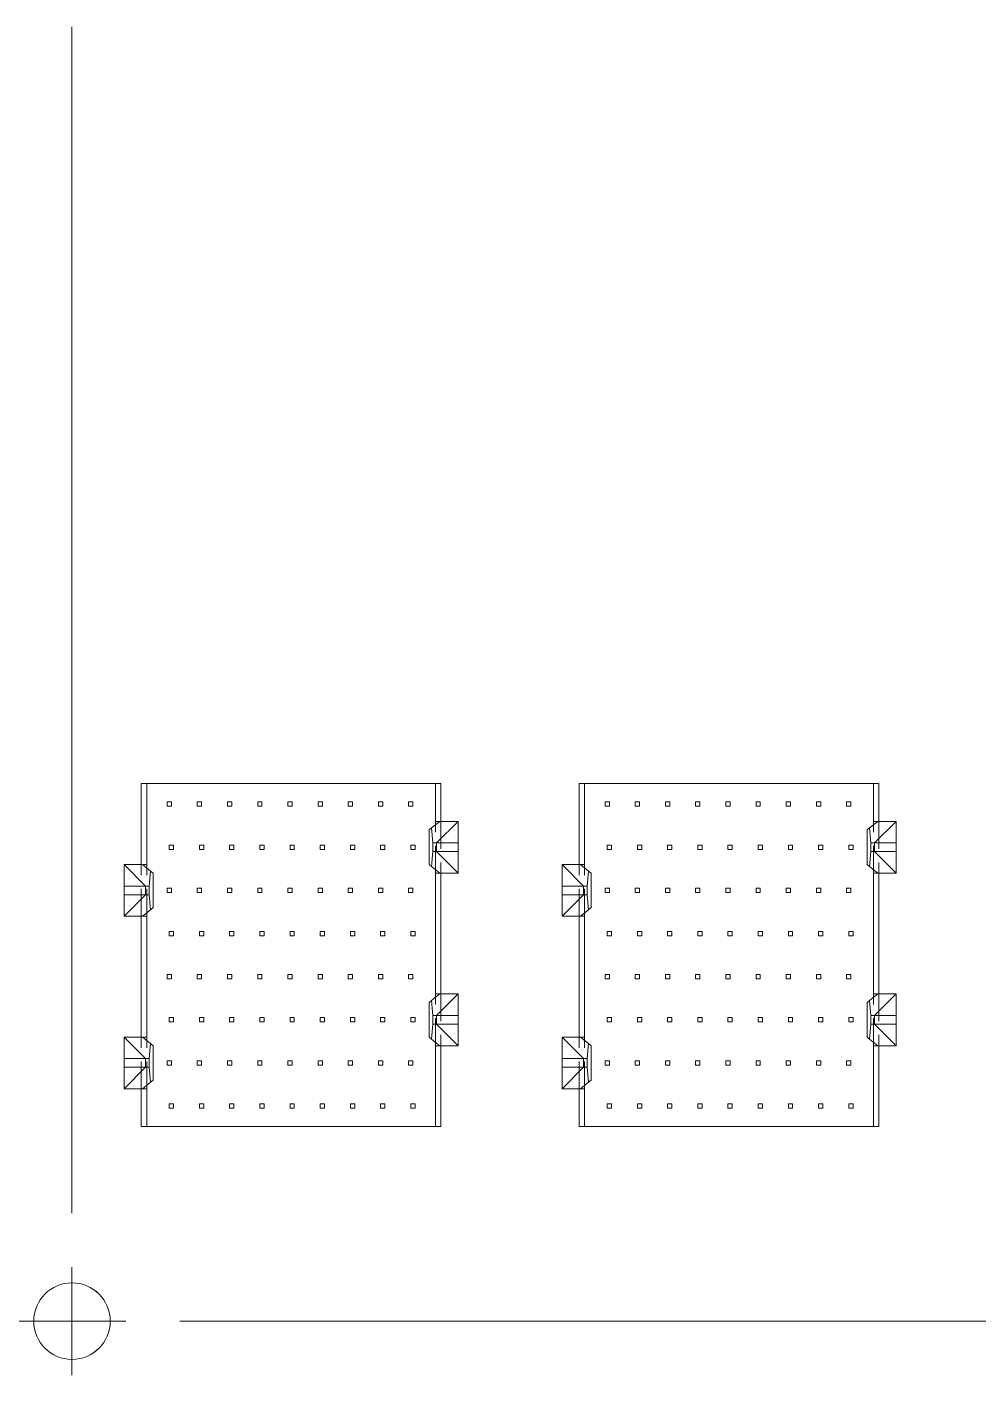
# Model space of a CAD drawing. Header units: millimetres. Extents: x -17 to 589, y 5 to 415.
# Drawn here: x 290.5 to 334.6, y 226.9 to 289.4 of the extents above; entities that cross this region are included whole.
import ezdxf

# ---------------------------------------------------------------- set-up
doc = ezdxf.new("R2010")
doc.units = ezdxf.units.MM
doc.linetypes.add('HIDDEN', pattern=[1.905, 1.27, -0.635])

# ---------------------------------------------------------------- blocks, each defined once
blk = doc.blocks.new('SW_CENTERMARKSYMBOL_1')
at = {"color": 0, "linetype": 'Continuous', "lineweight": 0}
for p, q in [((104.77, 125), (104.77, 70)), ((104.77, 65), (104.77, 67.5)), ((104.77, 65), (102.27, 65)), ((104.77, 65), (104.77, 62.5)), ((104.77, 65), (107.27, 65)), ((204.54, 65), (109.77, 65))]:
    blk.add_line(p, q, dxfattribs=at)
blk = doc.blocks.new('d')
at = {"color": 5, "lineweight": 15}
blk.add_circle((901.689, 183.982), 1.775, dxfattribs=at)
at = {"color": 5, "lineweight": 0}
blk.add_blockref('SW_CENTERMARKSYMBOL_1', (796.919, 118.982), dxfattribs=at)

msp = doc.modelspace()

# ---------------------------------------------------------------- linework, layer by layer
at = {"color": 7, "linetype": 'Continuous', "lineweight": 15}
for p, q in [((295.7619, 254.3639), (295.7619, 250.6139)), ((296.0119, 254.3639), (295.7619, 254.3639)), ((296.0119, 254.3639), (296.0119, 250.6139)), ((309.4119, 254.3639), (296.0119, 254.3639)), ((309.4119, 252.6139), (309.4119, 254.3639)), ((309.6619, 254.3639), (309.4119, 254.3639)), ((309.6619, 254.3639), (309.6619, 252.6139)), ((316.0819, 254.3639), (316.0819, 250.6139)), ((316.3319, 254.3639), (316.0819, 254.3639)), ((316.3319, 254.3639), (316.3319, 250.6139)), ((329.7319, 254.3639), (316.3319, 254.3639)), ((329.7319, 252.6139), (329.7319, 254.3639)), ((329.9819, 254.3639), (329.7319, 254.3639)), ((329.9819, 254.3639), (329.9819, 252.6139)), ((309.6119, 252.6139), (309.2311, 252.3092)), ((309.4119, 252.6139), (309.6119, 252.6139)), ((310.4619, 252.6139), (309.4619, 251.6139)), ((309.6119, 252.6139), (310.4619, 252.6139)), ((310.4619, 252.6139), (310.4619, 251.6139)), ((329.9319, 252.6139), (329.5511, 252.3092)), ((329.7319, 252.6139), (329.9319, 252.6139)), ((330.7819, 252.6139), (329.7819, 251.6139)), ((329.9319, 252.6139), (330.7819, 252.6139)), ((330.7819, 252.6139), (330.7819, 251.6139)), ((309.1119, 252.2139), (309.2311, 252.3092)), ((309.1119, 250.6139), (309.1119, 252.2139)), ((309.2311, 252.3092), (309.2919, 251.6139)), ((329.4319, 252.2139), (329.5511, 252.3092)), ((329.4319, 250.6139), (329.4319, 252.2139)), ((329.5511, 252.3092), (329.6119, 251.6139)), ((309.2919, 251.6139), (309.2919, 251.2139)), ((309.4619, 251.6139), (309.2919, 251.6139)), ((309.4619, 251.2139), (309.4619, 251.6139)), ((310.4619, 251.6139), (309.4619, 251.6139)), ((310.4619, 251.6139), (310.4619, 251.2139)), ((329.6119, 251.6139), (329.6119, 251.2139)), ((329.7819, 251.6139), (329.6119, 251.6139)), ((329.7819, 251.2139), (329.7819, 251.6139)), ((330.7819, 251.6139), (329.7819, 251.6139)), ((330.7819, 251.6139), (330.7819, 251.2139)), ((309.2919, 251.2139), (309.2311, 250.5186)), ((309.2919, 251.2139), (309.4619, 251.2139)), ((309.4619, 251.2139), (310.4619, 250.2139)), ((309.4619, 251.2139), (310.4619, 251.2139)), ((310.4619, 251.2139), (310.4619, 250.2139)), ((329.6119, 251.2139), (329.5511, 250.5186)), ((329.6119, 251.2139), (329.7819, 251.2139)), ((329.7819, 251.2139), (330.7819, 250.2139)), ((329.7819, 251.2139), (330.7819, 251.2139)), ((330.7819, 251.2139), (330.7819, 250.2139)), ((294.9619, 250.6139), (295.8119, 250.6139)), ((295.9619, 249.6139), (294.9619, 250.6139)), ((294.9619, 249.6139), (294.9619, 250.6139)), ((296.1928, 250.3092), (295.8119, 250.6139)), ((295.8119, 250.6139), (296.0119, 250.6139)), ((296.1319, 249.6139), (296.1928, 250.3092)), ((296.1928, 250.3092), (296.3119, 250.2139)), ((296.3119, 250.2139), (296.3119, 248.6139)), ((309.2311, 250.5186), (309.1119, 250.6139)), ((309.2311, 250.5186), (309.6119, 250.2139)), ((309.4119, 244.6139), (309.4119, 250.2139)), ((309.6119, 250.2139), (309.4119, 250.2139)), ((310.4619, 250.2139), (309.6119, 250.2139)), ((309.6619, 250.2139), (309.6619, 244.6139)), ((316.2819, 249.6139), (315.2819, 250.6139)), ((315.2819, 249.6139), (315.2819, 250.6139)), ((315.2819, 250.6139), (316.1319, 250.6139)), ((316.5128, 250.3092), (316.1319, 250.6139)), ((316.1319, 250.6139), (316.3319, 250.6139)), ((316.4519, 249.6139), (316.5128, 250.3092)), ((316.5128, 250.3092), (316.6319, 250.2139)), ((316.6319, 250.2139), (316.6319, 248.6139)), ((329.5511, 250.5186), (329.4319, 250.6139)), ((329.5511, 250.5186), (329.9319, 250.2139)), ((329.7319, 244.6139), (329.7319, 250.2139)), ((329.9319, 250.2139), (329.7319, 250.2139)), ((330.7819, 250.2139), (329.9319, 250.2139)), ((329.9819, 250.2139), (329.9819, 244.6139)), ((294.9619, 249.2139), (294.9619, 249.6139)), ((295.9619, 249.6139), (294.9619, 249.6139)), ((296.1319, 249.6139), (295.9619, 249.6139)), ((295.9619, 249.6139), (295.9619, 249.2139)), ((296.1319, 249.2139), (296.1319, 249.6139)), ((315.2819, 249.2139), (315.2819, 249.6139)), ((316.2819, 249.6139), (315.2819, 249.6139)), ((316.2819, 249.6139), (316.2819, 249.2139)), ((316.4519, 249.6139), (316.2819, 249.6139)), ((316.4519, 249.2139), (316.4519, 249.6139)), ((294.9619, 248.2139), (295.9619, 249.2139)), ((294.9619, 249.2139), (295.9619, 249.2139)), ((294.9619, 248.2139), (294.9619, 249.2139)), ((295.9619, 249.2139), (296.1319, 249.2139)), ((296.1928, 248.5186), (296.1319, 249.2139)), ((315.2819, 248.2139), (316.2819, 249.2139)), ((315.2819, 249.2139), (316.2819, 249.2139)), ((315.2819, 248.2139), (315.2819, 249.2139)), ((316.2819, 249.2139), (316.4519, 249.2139)), ((316.5128, 248.5186), (316.4519, 249.2139)), ((295.8119, 248.2139), (294.9619, 248.2139)), ((295.7619, 242.6139), (295.7619, 248.2139)), ((296.1928, 248.5186), (295.8119, 248.2139)), ((296.0119, 248.2139), (295.8119, 248.2139)), ((296.0119, 248.2139), (296.0119, 242.6139)), ((296.3119, 248.6139), (296.1928, 248.5186)), ((316.1319, 248.2139), (315.2819, 248.2139)), ((316.0819, 242.6139), (316.0819, 248.2139)), ((316.5128, 248.5186), (316.1319, 248.2139)), ((316.3319, 248.2139), (316.1319, 248.2139)), ((316.3319, 248.2139), (316.3319, 242.6139)), ((316.6319, 248.6139), (316.5128, 248.5186)), ((309.6119, 244.6139), (309.2311, 244.3092)), ((309.4119, 244.6139), (309.6119, 244.6139)), ((310.4619, 244.6139), (309.4619, 243.6139)), ((309.6119, 244.6139), (310.4619, 244.6139)), ((310.4619, 244.6139), (310.4619, 243.6139)), ((329.9319, 244.6139), (329.5511, 244.3092)), ((329.7319, 244.6139), (329.9319, 244.6139)), ((330.7819, 244.6139), (329.7819, 243.6139)), ((329.9319, 244.6139), (330.7819, 244.6139)), ((330.7819, 244.6139), (330.7819, 243.6139)), ((309.1119, 244.2139), (309.2311, 244.3092)), ((309.1119, 242.6139), (309.1119, 244.2139)), ((309.2311, 244.3092), (309.2919, 243.6139)), ((329.4319, 244.2139), (329.5511, 244.3092)), ((329.4319, 242.6139), (329.4319, 244.2139)), ((329.5511, 244.3092), (329.6119, 243.6139)), ((309.2919, 243.2139), (309.2311, 242.5186)), ((309.2919, 243.6139), (309.2919, 243.2139)), ((309.4619, 243.6139), (309.2919, 243.6139)), ((309.2919, 243.2139), (309.4619, 243.2139)), ((309.4619, 243.2139), (309.4619, 243.6139)), ((310.4619, 243.6139), (309.4619, 243.6139)), ((309.4619, 243.2139), (310.4619, 243.2139)), ((309.4619, 243.2139), (310.4619, 242.2139)), ((310.4619, 243.6139), (310.4619, 243.2139)), ((310.4619, 243.2139), (310.4619, 242.2139)), ((329.6119, 243.2139), (329.5511, 242.5186)), ((329.6119, 243.6139), (329.6119, 243.2139)), ((329.7819, 243.6139), (329.6119, 243.6139)), ((329.6119, 243.2139), (329.7819, 243.2139)), ((329.7819, 243.2139), (329.7819, 243.6139)), ((330.7819, 243.6139), (329.7819, 243.6139)), ((329.7819, 243.2139), (330.7819, 243.2139)), ((329.7819, 243.2139), (330.7819, 242.2139)), ((330.7819, 243.6139), (330.7819, 243.2139)), ((330.7819, 243.2139), (330.7819, 242.2139)), ((295.9619, 241.6139), (294.9619, 242.6139)), ((294.9619, 241.6139), (294.9619, 242.6139)), ((294.9619, 242.6139), (295.8119, 242.6139)), ((295.8119, 242.6139), (296.1928, 242.3092)), ((295.8119, 242.6139), (296.0119, 242.6139)), ((309.2311, 242.5186), (309.1119, 242.6139)), ((309.6119, 242.2139), (309.2311, 242.5186)), ((315.2819, 242.6139), (316.1319, 242.6139)), ((316.2819, 241.6139), (315.2819, 242.6139)), ((315.2819, 241.6139), (315.2819, 242.6139)), ((316.1319, 242.6139), (316.5128, 242.3092)), ((316.1319, 242.6139), (316.3319, 242.6139)), ((329.5511, 242.5186), (329.4319, 242.6139)), ((329.9319, 242.2139), (329.5511, 242.5186)), ((296.1319, 241.6139), (296.1928, 242.3092)), ((296.1928, 242.3092), (296.3119, 242.2139)), ((296.3119, 242.2139), (296.3119, 240.6139)), ((309.4119, 238.4639), (309.4119, 242.2139)), ((309.6119, 242.2139), (309.4119, 242.2139)), ((310.4619, 242.2139), (309.6119, 242.2139)), ((309.6619, 242.2139), (309.6619, 238.4639)), ((316.4519, 241.6139), (316.5128, 242.3092)), ((316.5128, 242.3092), (316.6319, 242.2139)), ((316.6319, 242.2139), (316.6319, 240.6139)), ((329.7319, 238.4639), (329.7319, 242.2139)), ((329.9319, 242.2139), (329.7319, 242.2139)), ((330.7819, 242.2139), (329.9319, 242.2139)), ((329.9819, 242.2139), (329.9819, 238.4639)), ((294.9619, 241.2139), (294.9619, 241.6139)), ((295.9619, 241.6139), (294.9619, 241.6139)), ((296.1319, 241.6139), (295.9619, 241.6139)), ((295.9619, 241.6139), (295.9619, 241.2139)), ((296.1319, 241.2139), (296.1319, 241.6139)), ((315.2819, 241.2139), (315.2819, 241.6139)), ((316.2819, 241.6139), (315.2819, 241.6139)), ((316.4519, 241.6139), (316.2819, 241.6139)), ((316.2819, 241.6139), (316.2819, 241.2139)), ((316.4519, 241.2139), (316.4519, 241.6139)), ((294.9619, 240.2139), (295.9619, 241.2139)), ((294.9619, 240.2139), (294.9619, 241.2139)), ((294.9619, 241.2139), (295.9619, 241.2139)), ((295.9619, 241.2139), (296.1319, 241.2139)), ((296.1928, 240.5186), (296.1319, 241.2139)), ((315.2819, 240.2139), (316.2819, 241.2139)), ((315.2819, 240.2139), (315.2819, 241.2139)), ((315.2819, 241.2139), (316.2819, 241.2139)), ((316.2819, 241.2139), (316.4519, 241.2139)), ((316.5128, 240.5186), (316.4519, 241.2139)), ((295.8119, 240.2139), (294.9619, 240.2139)), ((295.7619, 238.4639), (295.7619, 240.2139)), ((295.8119, 240.2139), (296.1928, 240.5186)), ((296.0119, 240.2139), (295.8119, 240.2139)), ((296.0119, 240.2139), (296.0119, 238.4639)), ((296.3119, 240.6139), (296.1928, 240.5186)), ((316.1319, 240.2139), (315.2819, 240.2139)), ((316.0819, 238.4639), (316.0819, 240.2139)), ((316.1319, 240.2139), (316.5128, 240.5186)), ((316.3319, 240.2139), (316.1319, 240.2139)), ((316.3319, 240.2139), (316.3319, 238.4639)), ((316.6319, 240.6139), (316.5128, 240.5186)), ((295.7619, 238.4639), (296.0119, 238.4639)), ((296.0119, 238.4639), (309.4119, 238.4639)), ((309.6619, 238.4639), (309.4119, 238.4639)), ((316.0819, 238.4639), (316.3319, 238.4639)), ((316.3319, 238.4639), (329.7319, 238.4639)), ((329.9819, 238.4639), (329.7319, 238.4639))]:
    msp.add_line(p, q, dxfattribs=at)
at = {"color": 7, "linetype": 'HIDDEN', "lineweight": 0}
for p, q in [((296.9619, 253.5139), (296.9619, 253.3139)), ((296.9619, 253.5139), (297.1619, 253.5139)), ((297.1619, 253.3139), (296.9619, 253.3139)), ((297.1619, 253.5139), (297.1619, 253.3139)), ((298.3619, 253.5139), (298.5619, 253.5139)), ((298.3619, 253.5139), (298.3619, 253.3139)), ((298.5619, 253.3139), (298.3619, 253.3139)), ((298.5619, 253.5139), (298.5619, 253.3139)), ((299.7619, 253.5139), (299.9619, 253.5139)), ((299.7619, 253.5139), (299.7619, 253.3139)), ((299.9619, 253.3139), (299.7619, 253.3139)), ((299.9619, 253.5139), (299.9619, 253.3139)), ((301.1619, 253.5139), (301.3619, 253.5139)), ((301.1619, 253.5139), (301.1619, 253.3139)), ((301.3619, 253.3139), (301.1619, 253.3139)), ((301.3619, 253.5139), (301.3619, 253.3139)), ((302.5619, 253.5139), (302.7619, 253.5139)), ((302.5619, 253.5139), (302.5619, 253.3139)), ((302.7619, 253.3139), (302.5619, 253.3139)), ((302.7619, 253.5139), (302.7619, 253.3139)), ((303.9619, 253.5139), (303.9619, 253.3139)), ((303.9619, 253.5139), (304.1619, 253.5139)), ((304.1619, 253.3139), (303.9619, 253.3139)), ((304.1619, 253.5139), (304.1619, 253.3139)), ((305.3619, 253.5139), (305.5619, 253.5139)), ((305.3619, 253.5139), (305.3619, 253.3139)), ((305.5619, 253.3139), (305.3619, 253.3139)), ((305.5619, 253.5139), (305.5619, 253.3139)), ((306.7619, 253.5139), (306.9619, 253.5139)), ((306.7619, 253.5139), (306.7619, 253.3139)), ((306.9619, 253.3139), (306.7619, 253.3139)), ((306.9619, 253.5139), (306.9619, 253.3139)), ((308.1619, 253.5139), (308.3619, 253.5139)), ((308.1619, 253.5139), (308.1619, 253.3139)), ((308.3619, 253.3139), (308.1619, 253.3139)), ((308.3619, 253.5139), (308.3619, 253.3139)), ((317.2819, 253.5139), (317.4819, 253.5139)), ((317.2819, 253.5139), (317.2819, 253.3139)), ((317.4819, 253.3139), (317.2819, 253.3139)), ((317.4819, 253.5139), (317.4819, 253.3139)), ((318.6819, 253.5139), (318.6819, 253.3139)), ((318.6819, 253.5139), (318.8819, 253.5139)), ((318.8819, 253.3139), (318.6819, 253.3139)), ((318.8819, 253.5139), (318.8819, 253.3139)), ((320.0819, 253.5139), (320.0819, 253.3139)), ((320.0819, 253.5139), (320.2819, 253.5139)), ((320.2819, 253.3139), (320.0819, 253.3139)), ((320.2819, 253.5139), (320.2819, 253.3139)), ((321.4819, 253.5139), (321.4819, 253.3139)), ((321.4819, 253.5139), (321.6819, 253.5139)), ((321.6819, 253.3139), (321.4819, 253.3139)), ((321.6819, 253.5139), (321.6819, 253.3139)), ((322.8819, 253.5139), (322.8819, 253.3139)), ((322.8819, 253.5139), (323.0819, 253.5139)), ((323.0819, 253.3139), (322.8819, 253.3139)), ((323.0819, 253.5139), (323.0819, 253.3139)), ((324.2819, 253.5139), (324.2819, 253.3139)), ((324.2819, 253.5139), (324.4819, 253.5139)), ((324.4819, 253.3139), (324.2819, 253.3139)), ((324.4819, 253.5139), (324.4819, 253.3139)), ((325.6819, 253.5139), (325.6819, 253.3139)), ((325.6819, 253.5139), (325.8819, 253.5139)), ((325.8819, 253.3139), (325.6819, 253.3139)), ((325.8819, 253.5139), (325.8819, 253.3139)), ((327.0819, 253.5139), (327.0819, 253.3139)), ((327.0819, 253.5139), (327.2819, 253.5139)), ((327.2819, 253.3139), (327.0819, 253.3139)), ((327.2819, 253.5139), (327.2819, 253.3139)), ((328.4819, 253.5139), (328.4819, 253.3139)), ((328.4819, 253.5139), (328.6819, 253.5139)), ((328.6819, 253.3139), (328.4819, 253.3139)), ((328.6819, 253.5139), (328.6819, 253.3139)), ((309.4119, 250.2139), (309.4119, 252.6139)), ((309.6619, 252.6139), (309.6619, 250.2139)), ((329.7319, 250.2139), (329.7319, 252.6139)), ((329.9819, 252.6139), (329.9819, 250.2139)), ((297.0619, 251.3139), (297.0619, 251.5139)), ((297.0619, 251.5139), (297.2619, 251.5139)), ((297.0619, 251.3139), (297.2619, 251.3139)), ((297.2619, 251.5139), (297.2619, 251.3139)), ((298.4619, 251.5139), (298.6619, 251.5139)), ((298.4619, 251.3139), (298.4619, 251.5139)), ((298.4619, 251.3139), (298.6619, 251.3139)), ((298.6619, 251.5139), (298.6619, 251.3139)), ((299.8619, 251.5139), (300.0619, 251.5139)), ((299.8619, 251.3139), (299.8619, 251.5139)), ((299.8619, 251.3139), (300.0619, 251.3139)), ((300.0619, 251.5139), (300.0619, 251.3139)), ((301.2619, 251.3139), (301.2619, 251.5139)), ((301.2619, 251.5139), (301.4619, 251.5139)), ((301.2619, 251.3139), (301.4619, 251.3139)), ((301.4619, 251.5139), (301.4619, 251.3139)), ((302.6619, 251.5139), (302.8619, 251.5139)), ((302.6619, 251.3139), (302.6619, 251.5139)), ((302.6619, 251.3139), (302.8619, 251.3139)), ((302.8619, 251.5139), (302.8619, 251.3139)), ((304.0619, 251.3139), (304.0619, 251.5139)), ((304.0619, 251.5139), (304.2619, 251.5139)), ((304.0619, 251.3139), (304.2619, 251.3139)), ((304.2619, 251.5139), (304.2619, 251.3139)), ((305.4619, 251.5139), (305.6619, 251.5139)), ((305.4619, 251.3139), (305.4619, 251.5139)), ((305.4619, 251.3139), (305.6619, 251.3139)), ((305.6619, 251.5139), (305.6619, 251.3139)), ((306.8619, 251.3139), (306.8619, 251.5139)), ((306.8619, 251.5139), (307.0619, 251.5139)), ((306.8619, 251.3139), (307.0619, 251.3139)), ((307.0619, 251.5139), (307.0619, 251.3139)), ((308.2619, 251.3139), (308.2619, 251.5139)), ((308.2619, 251.5139), (308.4619, 251.5139)), ((308.2619, 251.3139), (308.4619, 251.3139)), ((308.4619, 251.5139), (308.4619, 251.3139)), ((317.3819, 251.3139), (317.3819, 251.5139)), ((317.3819, 251.5139), (317.5819, 251.5139)), ((317.3819, 251.3139), (317.5819, 251.3139)), ((317.5819, 251.5139), (317.5819, 251.3139)), ((318.7819, 251.5139), (318.9819, 251.5139)), ((318.7819, 251.3139), (318.7819, 251.5139)), ((318.7819, 251.3139), (318.9819, 251.3139)), ((318.9819, 251.5139), (318.9819, 251.3139)), ((320.1819, 251.5139), (320.3819, 251.5139)), ((320.1819, 251.3139), (320.1819, 251.5139)), ((320.1819, 251.3139), (320.3819, 251.3139)), ((320.3819, 251.5139), (320.3819, 251.3139)), ((321.5819, 251.3139), (321.5819, 251.5139)), ((321.5819, 251.5139), (321.7819, 251.5139)), ((321.5819, 251.3139), (321.7819, 251.3139)), ((321.7819, 251.5139), (321.7819, 251.3139)), ((322.9819, 251.5139), (323.1819, 251.5139)), ((322.9819, 251.3139), (322.9819, 251.5139)), ((322.9819, 251.3139), (323.1819, 251.3139)), ((323.1819, 251.5139), (323.1819, 251.3139)), ((324.3819, 251.5139), (324.5819, 251.5139)), ((324.3819, 251.3139), (324.3819, 251.5139)), ((324.3819, 251.3139), (324.5819, 251.3139)), ((324.5819, 251.5139), (324.5819, 251.3139)), ((325.7819, 251.5139), (325.9819, 251.5139)), ((325.7819, 251.3139), (325.7819, 251.5139)), ((325.7819, 251.3139), (325.9819, 251.3139)), ((325.9819, 251.5139), (325.9819, 251.3139)), ((327.1819, 251.3139), (327.1819, 251.5139)), ((327.1819, 251.5139), (327.3819, 251.5139)), ((327.1819, 251.3139), (327.3819, 251.3139)), ((327.3819, 251.5139), (327.3819, 251.3139)), ((328.5819, 251.3139), (328.5819, 251.5139)), ((328.5819, 251.5139), (328.7819, 251.5139)), ((328.5819, 251.3139), (328.7819, 251.3139)), ((328.7819, 251.5139), (328.7819, 251.3139)), ((295.7619, 248.2139), (295.7619, 250.6139)), ((296.0119, 248.2139), (296.0119, 250.6139)), ((316.0819, 248.2139), (316.0819, 250.6139)), ((316.3319, 248.2139), (316.3319, 250.6139)), ((296.9619, 249.5139), (296.9619, 249.3139)), ((296.9619, 249.5139), (297.1619, 249.5139)), ((297.1619, 249.5139), (297.1619, 249.3139)), ((298.3619, 249.5139), (298.5619, 249.5139)), ((298.3619, 249.5139), (298.3619, 249.3139)), ((298.5619, 249.5139), (298.5619, 249.3139)), ((299.7619, 249.5139), (299.7619, 249.3139)), ((299.7619, 249.5139), (299.9619, 249.5139)), ((299.9619, 249.5139), (299.9619, 249.3139)), ((301.1619, 249.5139), (301.3619, 249.5139)), ((301.1619, 249.5139), (301.1619, 249.3139)), ((301.3619, 249.5139), (301.3619, 249.3139)), ((302.5619, 249.5139), (302.7619, 249.5139)), ((302.5619, 249.5139), (302.5619, 249.3139)), ((302.7619, 249.5139), (302.7619, 249.3139)), ((303.9619, 249.5139), (304.1619, 249.5139)), ((303.9619, 249.5139), (303.9619, 249.3139)), ((304.1619, 249.5139), (304.1619, 249.3139)), ((305.3619, 249.5139), (305.5619, 249.5139)), ((305.3619, 249.5139), (305.3619, 249.3139)), ((305.5619, 249.5139), (305.5619, 249.3139)), ((306.7619, 249.5139), (306.9619, 249.5139)), ((306.7619, 249.5139), (306.7619, 249.3139)), ((306.9619, 249.5139), (306.9619, 249.3139)), ((308.1619, 249.5139), (308.3619, 249.5139)), ((308.1619, 249.5139), (308.1619, 249.3139)), ((308.3619, 249.5139), (308.3619, 249.3139)), ((317.2819, 249.5139), (317.2819, 249.3139)), ((317.2819, 249.5139), (317.4819, 249.5139)), ((317.4819, 249.5139), (317.4819, 249.3139)), ((318.6819, 249.5139), (318.8819, 249.5139)), ((318.6819, 249.5139), (318.6819, 249.3139)), ((318.8819, 249.5139), (318.8819, 249.3139)), ((320.0819, 249.5139), (320.0819, 249.3139)), ((320.0819, 249.5139), (320.2819, 249.5139)), ((320.2819, 249.5139), (320.2819, 249.3139)), ((321.4819, 249.5139), (321.4819, 249.3139)), ((321.4819, 249.5139), (321.6819, 249.5139)), ((321.6819, 249.5139), (321.6819, 249.3139)), ((322.8819, 249.5139), (322.8819, 249.3139)), ((322.8819, 249.5139), (323.0819, 249.5139)), ((323.0819, 249.5139), (323.0819, 249.3139)), ((324.2819, 249.5139), (324.2819, 249.3139)), ((324.2819, 249.5139), (324.4819, 249.5139)), ((324.4819, 249.5139), (324.4819, 249.3139)), ((325.6819, 249.5139), (325.8819, 249.5139)), ((325.6819, 249.5139), (325.6819, 249.3139)), ((325.8819, 249.5139), (325.8819, 249.3139)), ((327.0819, 249.5139), (327.0819, 249.3139)), ((327.0819, 249.5139), (327.2819, 249.5139)), ((327.2819, 249.5139), (327.2819, 249.3139)), ((328.4819, 249.5139), (328.6819, 249.5139)), ((328.4819, 249.5139), (328.4819, 249.3139)), ((328.6819, 249.5139), (328.6819, 249.3139)), ((297.1619, 249.3139), (296.9619, 249.3139)), ((298.5619, 249.3139), (298.3619, 249.3139)), ((299.9619, 249.3139), (299.7619, 249.3139)), ((301.3619, 249.3139), (301.1619, 249.3139)), ((302.7619, 249.3139), (302.5619, 249.3139)), ((304.1619, 249.3139), (303.9619, 249.3139)), ((305.5619, 249.3139), (305.3619, 249.3139)), ((306.9619, 249.3139), (306.7619, 249.3139)), ((308.3619, 249.3139), (308.1619, 249.3139)), ((317.4819, 249.3139), (317.2819, 249.3139)), ((318.8819, 249.3139), (318.6819, 249.3139)), ((320.2819, 249.3139), (320.0819, 249.3139)), ((321.6819, 249.3139), (321.4819, 249.3139)), ((323.0819, 249.3139), (322.8819, 249.3139)), ((324.4819, 249.3139), (324.2819, 249.3139)), ((325.8819, 249.3139), (325.6819, 249.3139)), ((327.2819, 249.3139), (327.0819, 249.3139)), ((328.6819, 249.3139), (328.4819, 249.3139)), ((297.0619, 247.5139), (297.2619, 247.5139)), ((297.0619, 247.3139), (297.0619, 247.5139)), ((297.2619, 247.5139), (297.2619, 247.3139)), ((298.4619, 247.5139), (298.6619, 247.5139)), ((298.4619, 247.3139), (298.4619, 247.5139)), ((298.6619, 247.5139), (298.6619, 247.3139)), ((299.8619, 247.5139), (300.0619, 247.5139)), ((299.8619, 247.3139), (299.8619, 247.5139)), ((300.0619, 247.5139), (300.0619, 247.3139)), ((301.2619, 247.3139), (301.2619, 247.5139)), ((301.2619, 247.5139), (301.4619, 247.5139)), ((301.4619, 247.5139), (301.4619, 247.3139)), ((302.6619, 247.3139), (302.6619, 247.5139)), ((302.6619, 247.5139), (302.8619, 247.5139)), ((302.8619, 247.5139), (302.8619, 247.3139)), ((304.0619, 247.5139), (304.2619, 247.5139)), ((304.0619, 247.3139), (304.0619, 247.5139)), ((304.2619, 247.5139), (304.2619, 247.3139)), ((305.4619, 247.5139), (305.6619, 247.5139)), ((305.4619, 247.3139), (305.4619, 247.5139)), ((305.6619, 247.5139), (305.6619, 247.3139)), ((306.8619, 247.5139), (307.0619, 247.5139)), ((306.8619, 247.3139), (306.8619, 247.5139)), ((307.0619, 247.5139), (307.0619, 247.3139)), ((308.2619, 247.3139), (308.2619, 247.5139)), ((308.2619, 247.5139), (308.4619, 247.5139)), ((308.4619, 247.5139), (308.4619, 247.3139)), ((317.3819, 247.5139), (317.5819, 247.5139)), ((317.3819, 247.3139), (317.3819, 247.5139)), ((317.5819, 247.5139), (317.5819, 247.3139)), ((318.7819, 247.5139), (318.9819, 247.5139)), ((318.7819, 247.3139), (318.7819, 247.5139)), ((318.9819, 247.5139), (318.9819, 247.3139)), ((320.1819, 247.5139), (320.3819, 247.5139)), ((320.1819, 247.3139), (320.1819, 247.5139)), ((320.3819, 247.5139), (320.3819, 247.3139)), ((321.5819, 247.3139), (321.5819, 247.5139)), ((321.5819, 247.5139), (321.7819, 247.5139)), ((321.7819, 247.5139), (321.7819, 247.3139)), ((322.9819, 247.5139), (323.1819, 247.5139)), ((322.9819, 247.3139), (322.9819, 247.5139)), ((323.1819, 247.5139), (323.1819, 247.3139)), ((324.3819, 247.5139), (324.5819, 247.5139)), ((324.3819, 247.3139), (324.3819, 247.5139)), ((324.5819, 247.5139), (324.5819, 247.3139)), ((325.7819, 247.5139), (325.9819, 247.5139)), ((325.7819, 247.3139), (325.7819, 247.5139)), ((325.9819, 247.5139), (325.9819, 247.3139)), ((327.1819, 247.3139), (327.1819, 247.5139)), ((327.1819, 247.5139), (327.3819, 247.5139)), ((327.3819, 247.5139), (327.3819, 247.3139)), ((328.5819, 247.5139), (328.7819, 247.5139)), ((328.5819, 247.3139), (328.5819, 247.5139)), ((328.7819, 247.5139), (328.7819, 247.3139)), ((297.0619, 247.3139), (297.2619, 247.3139)), ((298.4619, 247.3139), (298.6619, 247.3139)), ((299.8619, 247.3139), (300.0619, 247.3139)), ((301.2619, 247.3139), (301.4619, 247.3139)), ((302.6619, 247.3139), (302.8619, 247.3139)), ((304.0619, 247.3139), (304.2619, 247.3139)), ((305.4619, 247.3139), (305.6619, 247.3139)), ((306.8619, 247.3139), (307.0619, 247.3139)), ((308.2619, 247.3139), (308.4619, 247.3139)), ((317.3819, 247.3139), (317.5819, 247.3139)), ((318.7819, 247.3139), (318.9819, 247.3139)), ((320.1819, 247.3139), (320.3819, 247.3139)), ((321.5819, 247.3139), (321.7819, 247.3139)), ((322.9819, 247.3139), (323.1819, 247.3139)), ((324.3819, 247.3139), (324.5819, 247.3139)), ((325.7819, 247.3139), (325.9819, 247.3139)), ((327.1819, 247.3139), (327.3819, 247.3139)), ((328.5819, 247.3139), (328.7819, 247.3139)), ((296.9619, 245.5139), (297.1619, 245.5139)), ((296.9619, 245.5139), (296.9619, 245.3139)), ((297.1619, 245.3139), (296.9619, 245.3139)), ((297.1619, 245.5139), (297.1619, 245.3139)), ((298.3619, 245.5139), (298.5619, 245.5139)), ((298.3619, 245.5139), (298.3619, 245.3139)), ((298.5619, 245.3139), (298.3619, 245.3139)), ((298.5619, 245.5139), (298.5619, 245.3139)), ((299.7619, 245.5139), (299.9619, 245.5139)), ((299.7619, 245.5139), (299.7619, 245.3139)), ((299.9619, 245.3139), (299.7619, 245.3139)), ((299.9619, 245.5139), (299.9619, 245.3139)), ((301.1619, 245.5139), (301.3619, 245.5139)), ((301.1619, 245.5139), (301.1619, 245.3139)), ((301.3619, 245.3139), (301.1619, 245.3139)), ((301.3619, 245.5139), (301.3619, 245.3139)), ((302.5619, 245.5139), (302.7619, 245.5139)), ((302.5619, 245.5139), (302.5619, 245.3139)), ((302.7619, 245.3139), (302.5619, 245.3139)), ((302.7619, 245.5139), (302.7619, 245.3139)), ((303.9619, 245.5139), (304.1619, 245.5139)), ((303.9619, 245.5139), (303.9619, 245.3139)), ((304.1619, 245.3139), (303.9619, 245.3139)), ((304.1619, 245.5139), (304.1619, 245.3139)), ((305.3619, 245.5139), (305.5619, 245.5139)), ((305.3619, 245.5139), (305.3619, 245.3139)), ((305.5619, 245.3139), (305.3619, 245.3139)), ((305.5619, 245.5139), (305.5619, 245.3139)), ((306.7619, 245.5139), (306.7619, 245.3139)), ((306.7619, 245.5139), (306.9619, 245.5139)), ((306.9619, 245.3139), (306.7619, 245.3139)), ((306.9619, 245.5139), (306.9619, 245.3139)), ((308.1619, 245.5139), (308.1619, 245.3139)), ((308.1619, 245.5139), (308.3619, 245.5139)), ((308.3619, 245.3139), (308.1619, 245.3139)), ((308.3619, 245.5139), (308.3619, 245.3139)), ((317.2819, 245.5139), (317.4819, 245.5139)), ((317.2819, 245.5139), (317.2819, 245.3139)), ((317.4819, 245.3139), (317.2819, 245.3139)), ((317.4819, 245.5139), (317.4819, 245.3139)), ((318.6819, 245.5139), (318.8819, 245.5139)), ((318.6819, 245.5139), (318.6819, 245.3139)), ((318.8819, 245.3139), (318.6819, 245.3139)), ((318.8819, 245.5139), (318.8819, 245.3139)), ((320.0819, 245.5139), (320.2819, 245.5139)), ((320.0819, 245.5139), (320.0819, 245.3139)), ((320.2819, 245.3139), (320.0819, 245.3139)), ((320.2819, 245.5139), (320.2819, 245.3139)), ((321.4819, 245.5139), (321.6819, 245.5139)), ((321.4819, 245.5139), (321.4819, 245.3139)), ((321.6819, 245.3139), (321.4819, 245.3139)), ((321.6819, 245.5139), (321.6819, 245.3139)), ((322.8819, 245.5139), (323.0819, 245.5139)), ((322.8819, 245.5139), (322.8819, 245.3139)), ((323.0819, 245.3139), (322.8819, 245.3139)), ((323.0819, 245.5139), (323.0819, 245.3139)), ((324.2819, 245.5139), (324.4819, 245.5139)), ((324.2819, 245.5139), (324.2819, 245.3139)), ((324.4819, 245.3139), (324.2819, 245.3139)), ((324.4819, 245.5139), (324.4819, 245.3139)), ((325.6819, 245.5139), (325.8819, 245.5139)), ((325.6819, 245.5139), (325.6819, 245.3139)), ((325.8819, 245.3139), (325.6819, 245.3139)), ((325.8819, 245.5139), (325.8819, 245.3139)), ((327.0819, 245.5139), (327.2819, 245.5139)), ((327.0819, 245.5139), (327.0819, 245.3139)), ((327.2819, 245.3139), (327.0819, 245.3139)), ((327.2819, 245.5139), (327.2819, 245.3139)), ((328.4819, 245.5139), (328.6819, 245.5139)), ((328.4819, 245.5139), (328.4819, 245.3139)), ((328.6819, 245.3139), (328.4819, 245.3139)), ((328.6819, 245.5139), (328.6819, 245.3139)), ((309.4119, 242.2139), (309.4119, 244.6139)), ((309.6619, 244.6139), (309.6619, 242.2139)), ((329.7319, 242.2139), (329.7319, 244.6139)), ((329.9819, 244.6139), (329.9819, 242.2139)), ((297.0619, 243.5139), (297.2619, 243.5139)), ((297.0619, 243.3139), (297.0619, 243.5139)), ((297.0619, 243.3139), (297.2619, 243.3139)), ((297.2619, 243.5139), (297.2619, 243.3139)), ((298.4619, 243.5139), (298.6619, 243.5139)), ((298.4619, 243.3139), (298.4619, 243.5139)), ((298.4619, 243.3139), (298.6619, 243.3139)), ((298.6619, 243.5139), (298.6619, 243.3139)), ((299.8619, 243.3139), (299.8619, 243.5139)), ((299.8619, 243.5139), (300.0619, 243.5139)), ((299.8619, 243.3139), (300.0619, 243.3139)), ((300.0619, 243.5139), (300.0619, 243.3139)), ((301.2619, 243.3139), (301.2619, 243.5139)), ((301.2619, 243.5139), (301.4619, 243.5139)), ((301.2619, 243.3139), (301.4619, 243.3139)), ((301.4619, 243.5139), (301.4619, 243.3139)), ((302.6619, 243.5139), (302.8619, 243.5139)), ((302.6619, 243.3139), (302.6619, 243.5139)), ((302.6619, 243.3139), (302.8619, 243.3139)), ((302.8619, 243.5139), (302.8619, 243.3139)), ((304.0619, 243.5139), (304.2619, 243.5139)), ((304.0619, 243.3139), (304.0619, 243.5139)), ((304.0619, 243.3139), (304.2619, 243.3139)), ((304.2619, 243.5139), (304.2619, 243.3139)), ((305.4619, 243.5139), (305.6619, 243.5139)), ((305.4619, 243.3139), (305.4619, 243.5139)), ((305.4619, 243.3139), (305.6619, 243.3139)), ((305.6619, 243.5139), (305.6619, 243.3139)), ((306.8619, 243.3139), (306.8619, 243.5139)), ((306.8619, 243.5139), (307.0619, 243.5139)), ((306.8619, 243.3139), (307.0619, 243.3139)), ((307.0619, 243.5139), (307.0619, 243.3139)), ((308.2619, 243.5139), (308.4619, 243.5139)), ((308.2619, 243.3139), (308.2619, 243.5139)), ((308.2619, 243.3139), (308.4619, 243.3139)), ((308.4619, 243.5139), (308.4619, 243.3139)), ((317.3819, 243.3139), (317.3819, 243.5139)), ((317.3819, 243.5139), (317.5819, 243.5139)), ((317.3819, 243.3139), (317.5819, 243.3139)), ((317.5819, 243.5139), (317.5819, 243.3139)), ((318.7819, 243.5139), (318.9819, 243.5139)), ((318.7819, 243.3139), (318.7819, 243.5139)), ((318.7819, 243.3139), (318.9819, 243.3139)), ((318.9819, 243.5139), (318.9819, 243.3139)), ((320.1819, 243.3139), (320.1819, 243.5139)), ((320.1819, 243.5139), (320.3819, 243.5139)), ((320.1819, 243.3139), (320.3819, 243.3139)), ((320.3819, 243.5139), (320.3819, 243.3139)), ((321.5819, 243.3139), (321.5819, 243.5139)), ((321.5819, 243.5139), (321.7819, 243.5139)), ((321.5819, 243.3139), (321.7819, 243.3139)), ((321.7819, 243.5139), (321.7819, 243.3139)), ((322.9819, 243.5139), (323.1819, 243.5139)), ((322.9819, 243.3139), (322.9819, 243.5139)), ((322.9819, 243.3139), (323.1819, 243.3139)), ((323.1819, 243.5139), (323.1819, 243.3139)), ((324.3819, 243.3139), (324.3819, 243.5139)), ((324.3819, 243.5139), (324.5819, 243.5139)), ((324.3819, 243.3139), (324.5819, 243.3139)), ((324.5819, 243.5139), (324.5819, 243.3139)), ((325.7819, 243.5139), (325.9819, 243.5139)), ((325.7819, 243.3139), (325.7819, 243.5139)), ((325.7819, 243.3139), (325.9819, 243.3139)), ((325.9819, 243.5139), (325.9819, 243.3139)), ((327.1819, 243.3139), (327.1819, 243.5139)), ((327.1819, 243.5139), (327.3819, 243.5139)), ((327.1819, 243.3139), (327.3819, 243.3139)), ((327.3819, 243.5139), (327.3819, 243.3139)), ((328.5819, 243.5139), (328.7819, 243.5139)), ((328.5819, 243.3139), (328.5819, 243.5139)), ((328.5819, 243.3139), (328.7819, 243.3139)), ((328.7819, 243.5139), (328.7819, 243.3139)), ((295.7619, 240.2139), (295.7619, 242.6139)), ((296.0119, 240.2139), (296.0119, 242.6139)), ((316.0819, 240.2139), (316.0819, 242.6139)), ((316.3319, 240.2139), (316.3319, 242.6139)), ((296.9619, 241.5139), (297.1619, 241.5139)), ((296.9619, 241.5139), (296.9619, 241.3139)), ((297.1619, 241.3139), (296.9619, 241.3139)), ((297.1619, 241.5139), (297.1619, 241.3139)), ((298.3619, 241.5139), (298.3619, 241.3139)), ((298.3619, 241.5139), (298.5619, 241.5139)), ((298.5619, 241.3139), (298.3619, 241.3139)), ((298.5619, 241.5139), (298.5619, 241.3139)), ((299.7619, 241.5139), (299.7619, 241.3139)), ((299.7619, 241.5139), (299.9619, 241.5139)), ((299.9619, 241.3139), (299.7619, 241.3139)), ((299.9619, 241.5139), (299.9619, 241.3139)), ((301.1619, 241.5139), (301.3619, 241.5139)), ((301.1619, 241.5139), (301.1619, 241.3139)), ((301.3619, 241.3139), (301.1619, 241.3139)), ((301.3619, 241.5139), (301.3619, 241.3139)), ((302.5619, 241.5139), (302.5619, 241.3139)), ((302.5619, 241.5139), (302.7619, 241.5139)), ((302.7619, 241.3139), (302.5619, 241.3139)), ((302.7619, 241.5139), (302.7619, 241.3139)), ((303.9619, 241.5139), (304.1619, 241.5139)), ((303.9619, 241.5139), (303.9619, 241.3139)), ((304.1619, 241.3139), (303.9619, 241.3139)), ((304.1619, 241.5139), (304.1619, 241.3139)), ((305.3619, 241.5139), (305.3619, 241.3139)), ((305.3619, 241.5139), (305.5619, 241.5139)), ((305.5619, 241.3139), (305.3619, 241.3139)), ((305.5619, 241.5139), (305.5619, 241.3139)), ((306.7619, 241.5139), (306.9619, 241.5139)), ((306.7619, 241.5139), (306.7619, 241.3139)), ((306.9619, 241.3139), (306.7619, 241.3139)), ((306.9619, 241.5139), (306.9619, 241.3139)), ((308.1619, 241.5139), (308.3619, 241.5139)), ((308.1619, 241.5139), (308.1619, 241.3139)), ((308.3619, 241.3139), (308.1619, 241.3139)), ((308.3619, 241.5139), (308.3619, 241.3139)), ((317.2819, 241.5139), (317.4819, 241.5139)), ((317.2819, 241.5139), (317.2819, 241.3139)), ((317.4819, 241.3139), (317.2819, 241.3139)), ((317.4819, 241.5139), (317.4819, 241.3139)), ((318.6819, 241.5139), (318.8819, 241.5139)), ((318.6819, 241.5139), (318.6819, 241.3139)), ((318.8819, 241.3139), (318.6819, 241.3139)), ((318.8819, 241.5139), (318.8819, 241.3139)), ((320.0819, 241.5139), (320.2819, 241.5139)), ((320.0819, 241.5139), (320.0819, 241.3139)), ((320.2819, 241.3139), (320.0819, 241.3139)), ((320.2819, 241.5139), (320.2819, 241.3139)), ((321.4819, 241.5139), (321.6819, 241.5139)), ((321.4819, 241.5139), (321.4819, 241.3139)), ((321.6819, 241.3139), (321.4819, 241.3139)), ((321.6819, 241.5139), (321.6819, 241.3139)), ((322.8819, 241.5139), (322.8819, 241.3139)), ((322.8819, 241.5139), (323.0819, 241.5139)), ((323.0819, 241.3139), (322.8819, 241.3139)), ((323.0819, 241.5139), (323.0819, 241.3139)), ((324.2819, 241.5139), (324.4819, 241.5139)), ((324.2819, 241.5139), (324.2819, 241.3139)), ((324.4819, 241.3139), (324.2819, 241.3139)), ((324.4819, 241.5139), (324.4819, 241.3139)), ((325.6819, 241.5139), (325.8819, 241.5139)), ((325.6819, 241.5139), (325.6819, 241.3139)), ((325.8819, 241.3139), (325.6819, 241.3139)), ((325.8819, 241.5139), (325.8819, 241.3139)), ((327.0819, 241.5139), (327.2819, 241.5139)), ((327.0819, 241.5139), (327.0819, 241.3139)), ((327.2819, 241.3139), (327.0819, 241.3139)), ((327.2819, 241.5139), (327.2819, 241.3139)), ((328.4819, 241.5139), (328.4819, 241.3139)), ((328.4819, 241.5139), (328.6819, 241.5139)), ((328.6819, 241.3139), (328.4819, 241.3139)), ((328.6819, 241.5139), (328.6819, 241.3139)), ((297.0619, 239.5139), (297.2619, 239.5139)), ((297.0619, 239.3139), (297.0619, 239.5139)), ((297.2619, 239.5139), (297.2619, 239.3139)), ((298.4619, 239.5139), (298.6619, 239.5139)), ((298.4619, 239.3139), (298.4619, 239.5139)), ((298.6619, 239.5139), (298.6619, 239.3139)), ((299.8619, 239.5139), (300.0619, 239.5139)), ((299.8619, 239.3139), (299.8619, 239.5139)), ((300.0619, 239.5139), (300.0619, 239.3139)), ((301.2619, 239.5139), (301.4619, 239.5139)), ((301.2619, 239.3139), (301.2619, 239.5139)), ((301.4619, 239.5139), (301.4619, 239.3139)), ((302.6619, 239.5139), (302.8619, 239.5139)), ((302.6619, 239.3139), (302.6619, 239.5139)), ((302.8619, 239.5139), (302.8619, 239.3139)), ((304.0619, 239.5139), (304.2619, 239.5139)), ((304.0619, 239.3139), (304.0619, 239.5139)), ((304.2619, 239.5139), (304.2619, 239.3139)), ((305.4619, 239.5139), (305.6619, 239.5139)), ((305.4619, 239.3139), (305.4619, 239.5139)), ((305.6619, 239.5139), (305.6619, 239.3139)), ((306.8619, 239.5139), (307.0619, 239.5139)), ((306.8619, 239.3139), (306.8619, 239.5139)), ((307.0619, 239.5139), (307.0619, 239.3139)), ((308.2619, 239.5139), (308.4619, 239.5139)), ((308.2619, 239.3139), (308.2619, 239.5139)), ((308.4619, 239.5139), (308.4619, 239.3139)), ((317.3819, 239.5139), (317.5819, 239.5139)), ((317.3819, 239.3139), (317.3819, 239.5139)), ((317.5819, 239.5139), (317.5819, 239.3139)), ((318.7819, 239.5139), (318.9819, 239.5139)), ((318.7819, 239.3139), (318.7819, 239.5139)), ((318.9819, 239.5139), (318.9819, 239.3139)), ((320.1819, 239.5139), (320.3819, 239.5139)), ((320.1819, 239.3139), (320.1819, 239.5139)), ((320.3819, 239.5139), (320.3819, 239.3139)), ((321.5819, 239.5139), (321.7819, 239.5139)), ((321.5819, 239.3139), (321.5819, 239.5139)), ((321.7819, 239.5139), (321.7819, 239.3139)), ((322.9819, 239.5139), (323.1819, 239.5139)), ((322.9819, 239.3139), (322.9819, 239.5139)), ((323.1819, 239.5139), (323.1819, 239.3139)), ((324.3819, 239.5139), (324.5819, 239.5139)), ((324.3819, 239.3139), (324.3819, 239.5139)), ((324.5819, 239.5139), (324.5819, 239.3139)), ((325.7819, 239.5139), (325.9819, 239.5139)), ((325.7819, 239.3139), (325.7819, 239.5139)), ((325.9819, 239.5139), (325.9819, 239.3139)), ((327.1819, 239.5139), (327.3819, 239.5139)), ((327.1819, 239.3139), (327.1819, 239.5139)), ((327.3819, 239.5139), (327.3819, 239.3139)), ((328.5819, 239.3139), (328.5819, 239.5139)), ((328.5819, 239.5139), (328.7819, 239.5139)), ((328.7819, 239.5139), (328.7819, 239.3139)), ((297.0619, 239.3139), (297.2619, 239.3139)), ((298.4619, 239.3139), (298.6619, 239.3139)), ((299.8619, 239.3139), (300.0619, 239.3139)), ((301.2619, 239.3139), (301.4619, 239.3139)), ((302.6619, 239.3139), (302.8619, 239.3139)), ((304.0619, 239.3139), (304.2619, 239.3139)), ((305.4619, 239.3139), (305.6619, 239.3139)), ((306.8619, 239.3139), (307.0619, 239.3139)), ((308.2619, 239.3139), (308.4619, 239.3139)), ((317.3819, 239.3139), (317.5819, 239.3139)), ((318.7819, 239.3139), (318.9819, 239.3139)), ((320.1819, 239.3139), (320.3819, 239.3139)), ((321.5819, 239.3139), (321.7819, 239.3139)), ((322.9819, 239.3139), (323.1819, 239.3139)), ((324.3819, 239.3139), (324.5819, 239.3139)), ((325.7819, 239.3139), (325.9819, 239.3139)), ((327.1819, 239.3139), (327.3819, 239.3139)), ((328.5819, 239.3139), (328.7819, 239.3139))]:
    msp.add_line(p, q, dxfattribs=at)
at = {"color": 7, "linetype": 'Continuous', "lineweight": 15}
msp.add_circle((292.5469, 229.4439), 1.775, dxfattribs=at)

# ---------------------------------------------------------------- block references
msp.add_blockref('d', (-609.1417, 45.4617))

doc.saveas('drawing.dxf')
